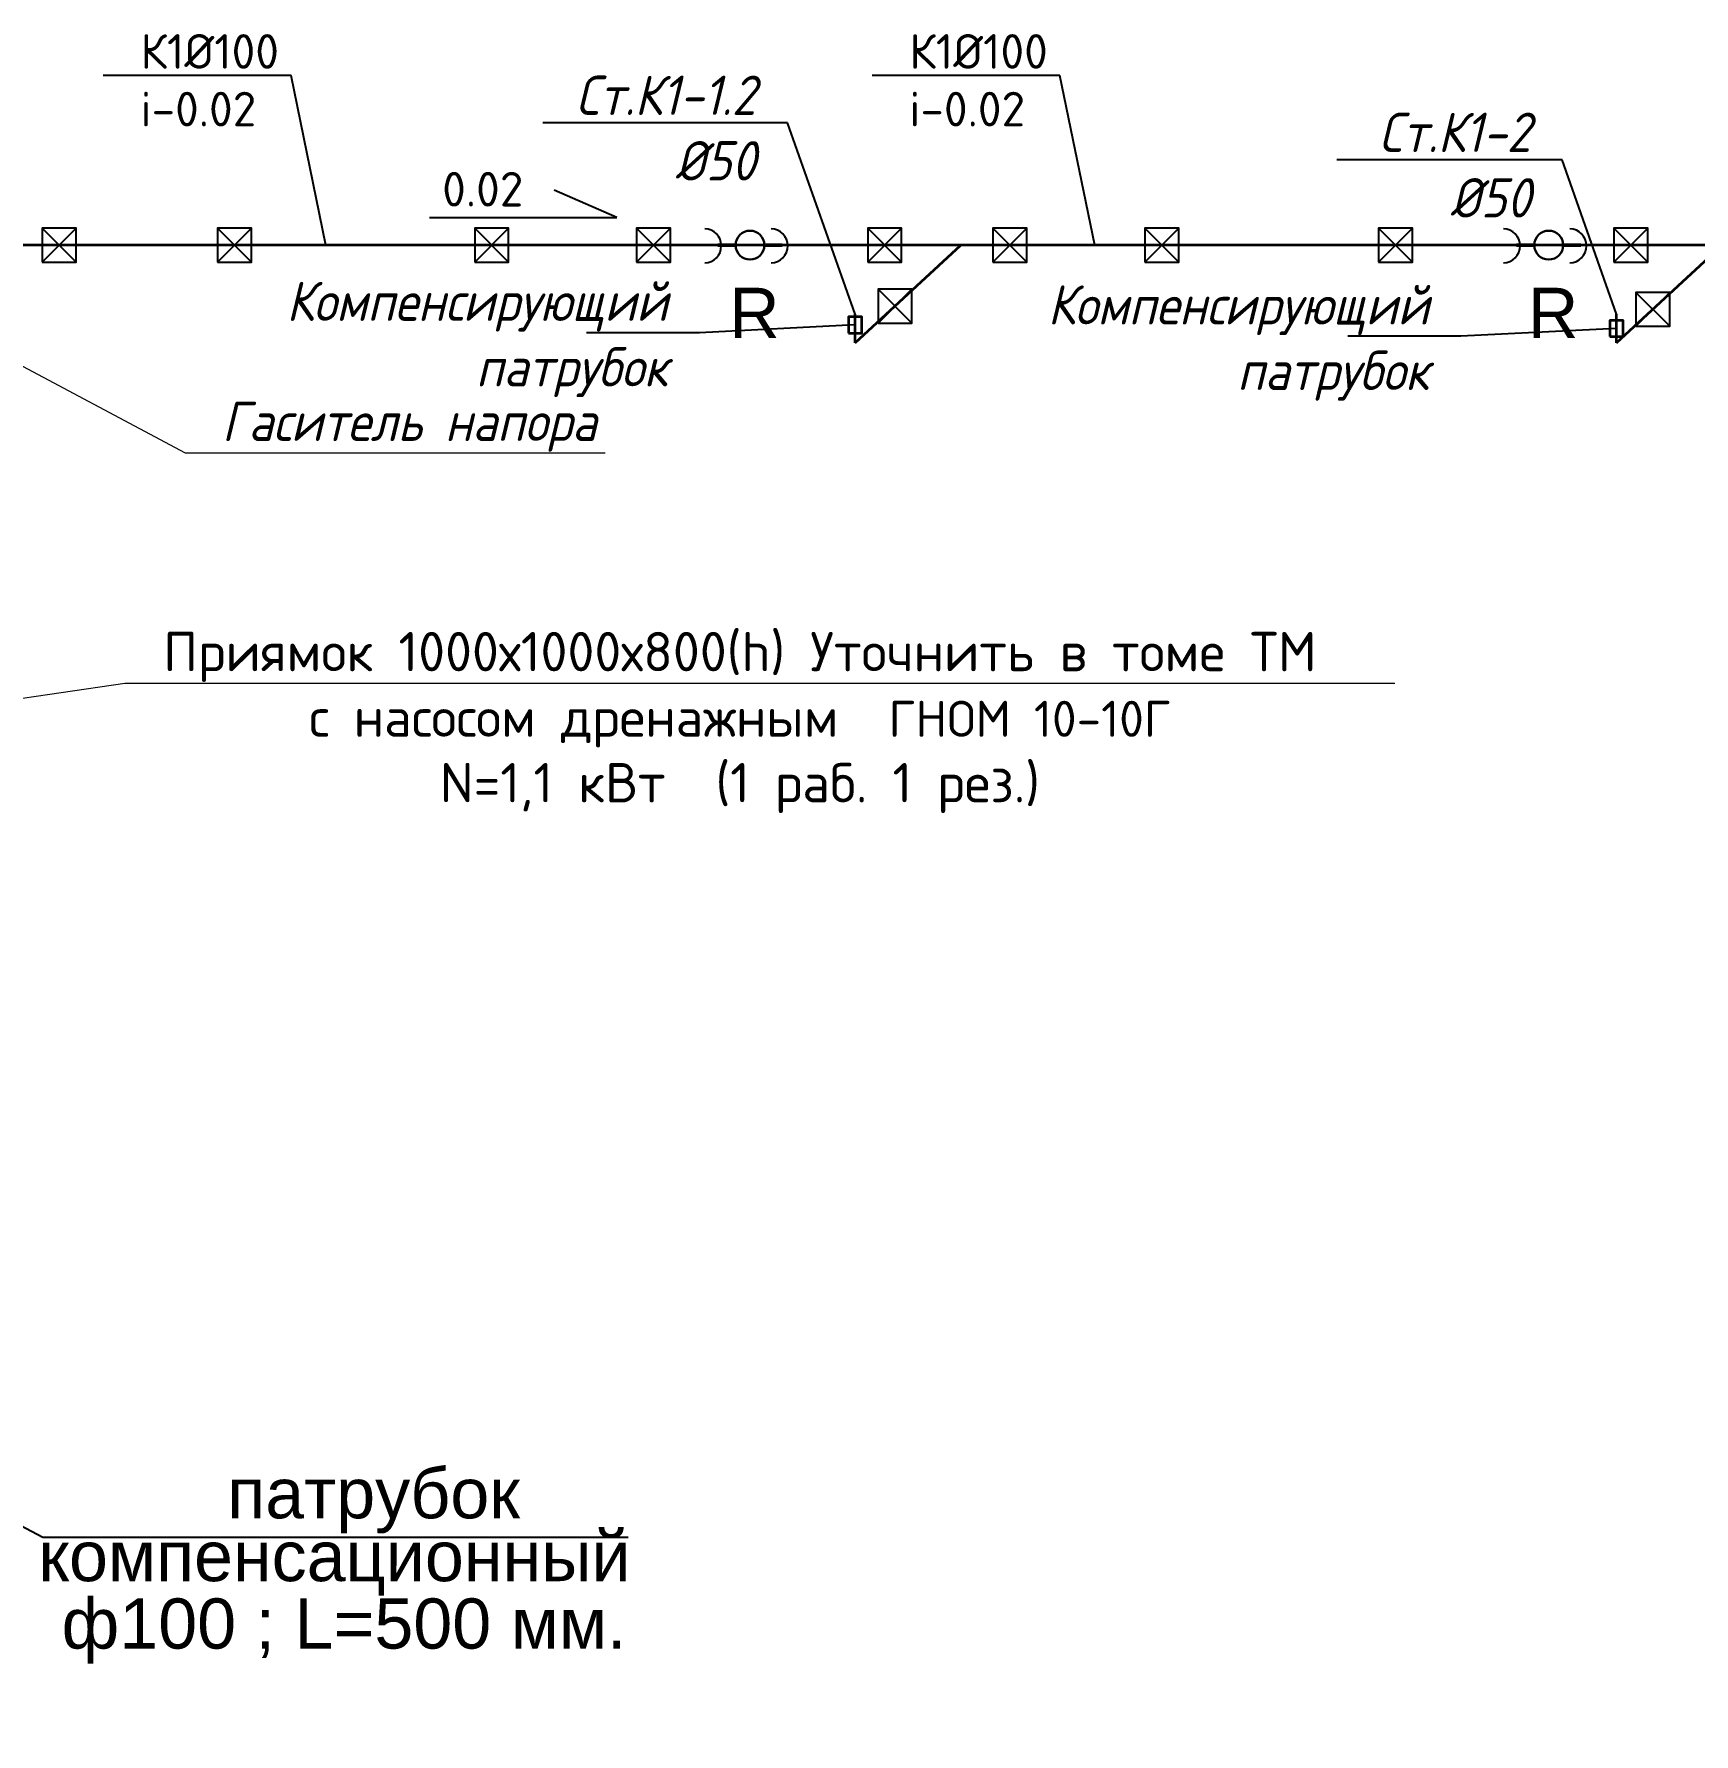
# Model space of a CAD drawing. Header units: millimetres. Extents: x -10178924 to 11692288, y -947381 to 58396.
# Drawn here: x -134998 to -124440, y 4602 to 15413 of the extents above; entities that cross this region are included whole.
import ezdxf
from ezdxf import colors
from ezdxf.entities.mleader import LeaderData, LeaderLine
from ezdxf.math import Vec2, Vec3

# ---------------------------------------------------------------- set-up
doc = ezdxf.new("R2010")
doc.units = ezdxf.units.MM
for name, color, linetype in [('!!!!!площадь', 210, 'Continuous'), ('_надписи канализация', 7, 'Continuous'), ('PDF _PDF _0', 7, 'Continuous'), ('PDF _PDF _ЗАЛИВКА', 7, 'Continuous'), ('ВК_Выноски', 7, 'Continuous')]:
    doc.layers.add(name, color=color, linetype=linetype)
for name, color, linetype, lineweight in [('_0', 7, 'Continuous', 25), ('PDF _Текст', 7, 'Continuous', 5), ('ВК_ К1', 24, 'Continuous', 35), ('К1ку', 244, 'Continuous', 35)]:
    doc.layers.add(name, color=color, linetype=linetype, lineweight=lineweight)
doc.styles.add('GOST 2.304', font='isocpeur.ttf')
doc.styles.add('ISOCPEUR', font='isocpeui.ttf', dxfattribs={"width": 0.9})
doc.styles.add('PDF ArialMT', font='arial.ttf')
doc.styles.add('ТЕКСТ', font='arial.ttf', dxfattribs={"height": 200})

# ---------------------------------------------------------------- blocks, each defined once
blk = doc.blocks.new('_None')

msp = doc.modelspace()

# ---------------------------------------------------------------- linework, layer by layer
for p, q in [((-131291.5, 14245.3), (-131688.5, 14420.7)), ((-134944.7, 14178.1, -2956.2), (-134729, 13962.6, -2956.2)), ((-134729, 14178.1, -2956.2), (-134944.7, 13962.6, -2956.2)), ((-133829.7, 14178.1, -2956.2), (-133614.1, 13962.6, -2956.2)), ((-133614.1, 14178.1, -2956.2), (-133829.7, 13962.6, -2956.2)), ((-132482.5, 14245.3), (-131291.5, 14245.3)), ((-132194.6, 14178.1, -2956.2), (-131978.9, 13962.6, -2956.2)), ((-131978.9, 14178.1, -2956.2), (-132194.6, 13962.6, -2956.2)), ((-131164.6, 14178.1, -2956.2), (-130949, 13962.6, -2956.2)), ((-130949, 14178.1, -2956.2), (-131164.6, 13962.6, -2956.2)), ((-129695.3, 14178.1, -2956.2), (-129479.6, 13962.6, -2956.2)), ((-129479.6, 14178.1, -2956.2), (-129695.3, 13962.6, -2956.2)), ((-128898.9, 14178.1, -2956.2), (-128683.3, 13962.6, -2956.2)), ((-128683.3, 14178.1, -2956.2), (-128898.9, 13962.6, -2956.2)), ((-127932.7, 14178.1, -2956.2), (-127717, 13962.6, -2956.2)), ((-127717, 14178.1, -2956.2), (-127932.7, 13962.6, -2956.2)), ((-126446.1, 14178.1, -2956.2), (-126230.5, 13962.6, -2956.2)), ((-126230.5, 14178.1, -2956.2), (-126446.1, 13962.6, -2956.2)), ((-124949, 14178.1, -2956.2), (-124733.4, 13962.6, -2956.2)), ((-124733.4, 14178.1, -2956.2), (-124949, 13962.6, -2956.2)), ((-129629.3, 13790.5, -2956.2), (-129413.7, 13575, -2956.2)), ((-129413.7, 13790.5, -2956.2), (-129629.3, 13575, -2956.2)), ((-124809.5, 13770.2, -2956.2), (-124593.8, 13554.7, -2956.2)), ((-124593.8, 13770.2, -2956.2), (-124809.5, 13554.7, -2956.2))]:
    msp.add_line(p, q)
at = {"elevation": -2956.2}
for points in [[(-134944.7, 13962.6), (-134729, 13962.6), (-134729, 14178.1), (-134944.7, 14178.1)], [(-133829.7, 13962.6), (-133614.1, 13962.6), (-133614.1, 14178.1), (-133829.7, 14178.1)], [(-132194.6, 13962.6), (-131978.9, 13962.6), (-131978.9, 14178.1), (-132194.6, 14178.1)], [(-131164.6, 13962.6), (-130949, 13962.6), (-130949, 14178.1), (-131164.6, 14178.1)], [(-129695.3, 13962.6), (-129479.6, 13962.6), (-129479.6, 14178.1), (-129695.3, 14178.1)], [(-128898.9, 13962.6), (-128683.3, 13962.6), (-128683.3, 14178.1), (-128898.9, 14178.1)], [(-127932.7, 13962.6), (-127717, 13962.6), (-127717, 14178.1), (-127932.7, 14178.1)], [(-126446.1, 13962.6), (-126230.5, 13962.6), (-126230.5, 14178.1), (-126446.1, 14178.1)], [(-124949, 13962.6), (-124733.4, 13962.6), (-124733.4, 14178.1), (-124949, 14178.1)], [(-129629.3, 13575), (-129413.7, 13575), (-129413.7, 13790.5), (-129629.3, 13790.5)], [(-124809.5, 13554.7), (-124593.8, 13554.7), (-124593.8, 13770.2), (-124809.5, 13770.2)]]:
    msp.add_lwpolyline(points, close=True, dxfattribs=at)
at = {"layer": 'PDF _PDF _0', "lineweight": 25}
msp.add_lwpolyline([(-131217.8, 5851.6), (-134940.6, 5851.6)], dxfattribs=at)
at = {"layer": 'PDF _PDF _ЗАЛИВКА', "lineweight": 50, "elevation": -2956.2}
for points in [[(-130527.4, 14070.3), (-130648.1, 14070.3)], [(-130585, 14070.3), (-130552.1, 14070.3)], [(-130360.1, 14070.3), (-130239.4, 14070.3)], [(-130302.5, 14070.3), (-130335.4, 14070.3)], [(-125447.2, 14070.3), (-125568, 14070.3)], [(-125504.9, 14070.3), (-125471.9, 14070.3)], [(-125279.9, 14070.3), (-125159.2, 14070.3)], [(-125222.3, 14070.3), (-125255.2, 14070.3)]]:
    msp.add_lwpolyline(points, dxfattribs=at)
at = {"layer": 'PDF _PDF _ЗАЛИВКА', "lineweight": 25, "elevation": -2956.2}
msp.add_lwpolyline([(-134940.6, 5851.6), (-137843.3, 7386.6)], dxfattribs=at)
at = {"layer": 'PDF _PDF _ЗАЛИВКА', "lineweight": 30}
for centre in [(-130443.7, 14070.3, -2956.2), (-130443.7, 14070.3, -2956.2), (-125363.6, 14070.3, -2956.2), (-125363.6, 14070.3, -2956.2)]:
    msp.add_circle(centre, 91.9, dxfattribs=at)
at = {"layer": 'PDF _PDF _ЗАЛИВКА', "lineweight": 25}
for centre in [(-130734.5, 14066.2, -2956.2), (-130312.1, 14066.2, -2956.2), (-125654.4, 14066.2, -2956.2), (-125231.9, 14066.2, -2956.2)]:
    msp.add_arc(centre, 108.4, 271.32255, 88.65978, dxfattribs=at)
at = {"layer": 'ВК_ К1'}
for p, q in [((-115691.8, 14070.3, -2956.2), (-137886.6, 14070.3, -2956.2)), ((-129774.8, 13448.7, -2956.2), (-129102, 14070.3, -2956.2)), ((-124932.9, 13448.7, -2956.2), (-124260.2, 14070.3, -2956.2))]:
    msp.add_line(p, q, dxfattribs=at)
at = {"layer": 'К1ку', "ltscale": 0.1}
for p, q in [((-129774.8, 13448.7, -2956.2), (-129774.8, 13632, -2956.2)), ((-124932.9, 13448.7, -2956.2), (-124932.9, 13632, -2956.2))]:
    msp.add_line(p, q, dxfattribs=at)
at = {"layer": 'К1ку', "ltscale": 0.1, "elevation": -2956.2}
for points in [[(-129817.2, 13511.4), (-129732.4, 13511.4), (-129732.4, 13614.8), (-129817.2, 13614.8)], [(-124975.4, 13488.7), (-124890.5, 13488.7), (-124890.5, 13592.1), (-124975.4, 13592.1)]]:
    msp.add_lwpolyline(points, close=True, dxfattribs=at)

# ---------------------------------------------------------------- texts
at = {"layer": '!!!!!площадь', "color": 0, "insert": (-131885, 14536, -2956.2), "char_height": 220, "attachment_point": 3, "style": 'GOST 2.304'}
msp.add_mtext('0.02', dxfattribs=at)
at = {"layer": 'PDF _Текст', "attachment_point": 4, "style": 'PDF ArialMT'}
for s, insert, char_height in [('R', (-130576.7, 13639.7), 318.9), ('R', (-125496.5, 13639.7), 318.9), ('патрубок', (-133768.4, 6085.3), 318.93), ('компенсационный', (-134970, 5687.5), 318.926), ('ф100 ; L=500 мм.', (-134821.9, 5256.8), 318.926)]:
    msp.add_mtext(s, dxfattribs=dict(at, insert=insert, char_height=char_height))

# ---------------------------------------------------------------- leaders
at = {"layer": '!!!!!площадь', "color": 0}
ml = msp.add_multileader_mtext('Standard', dxfattribs=at)
ml.set_content('К1%%C100\\Pi-0.02', style='GOST 2.304')
ml.set_leader_properties()
ml.set_arrow_properties(name='NONE')
ml.build(insert=Vec2(0, 0))
ml.multileader.update_dxf_attribs({"has_dogleg": 0, "text_left_attachment_type": 6, "text_right_attachment_type": 6, "dogleg_length": 0, "arrow_head_size": 250})
ctx = ml.context
ctx.base_point, ctx.char_height, ctx.arrow_head_size, ctx.landing_gap_size, ctx.plane_origin = Vec3(-134420.4, 15148.3, -2956.2), 220, 250, 100, Vec3(-132713.7, 13645.4, -2956.2)
ctx.left_attachment, ctx.right_attachment = 6, 6
notes = []
notes.append((ctx, [(1, (1, 1, 0), (-133362.4, 15148.3, -2956.2), (-1, 0), 0, [(0, [(-133141.5, 14070.3, -2956.2)], 0, [])])]))
ctx.mtext.insert, ctx.mtext.flow_direction = Vec3(-134320.4, 15412.3, -2956.2), 5
ml = msp.add_multileader_mtext('Standard', dxfattribs=at)
ml.set_content('К1%%C100\\Pi-0.02', style='GOST 2.304')
ml.set_leader_properties()
ml.set_arrow_properties(name='NONE')
ml.build(insert=Vec2(0, 0))
ml.multileader.update_dxf_attribs({"has_dogleg": 0, "text_left_attachment_type": 6, "text_right_attachment_type": 6, "dogleg_length": 0, "arrow_head_size": 250})
ctx = ml.context
ctx.base_point, ctx.char_height, ctx.arrow_head_size, ctx.landing_gap_size, ctx.plane_origin = Vec3(-129530.4, 15148.3, -2956.2), 220, 250, 100, Vec3(-127823.7, 13645.4, -2956.2)
ctx.left_attachment, ctx.right_attachment = 6, 6
notes.append((ctx, [(1, (1, 1, 0), (-128472.4, 15148.3, -2956.2), (-1, 0), 0, [(0, [(-128251.5, 14070.3, -2956.2)], 0, [])])]))
ctx.mtext.insert, ctx.mtext.flow_direction = Vec3(-129430.4, 15412.3, -2956.2), 5
at = {"layer": '_0'}
ml = msp.add_multileader_mtext('Standard', dxfattribs=at)
ml.set_content('\\A1;{\\fISOCPEUR|b0|i0|c204|p34;\\C256;Приямок \\fISOCPEUR|b0|i0|c0|p34;1000\\fISOCPEUR|b0|i0|c204|p34;х\\fISOCPEUR|b0|i0|c0|p34;1000\\fISOCPEUR|b0|i0|c204|p34;х\\fISOCPEUR|b0|i0|c0|p34;800(h)\\fISOCPEUR|b0|i0|c204|p34; Уточнить в томе ТМ\\fISOCPEUR|b0|i0|c0|p34;\\P\\fISOCPEUR|b0|i0|c204|p34;с насосом дренажным \\A0; \\H0.91667x;ГНОМ 10-10Г\\A1;\\H1.09091x; \\PN=1,1 кВт\\fISOCPEUR|b0|i0|c0|p34;  (1 \\fISOCPEUR|b0|i0|c204|p34;раб\\fISOCPEUR|b0|i0|c0|p34;. 1 \\fISOCPEUR|b0|i0|c204|p34;рез\\fISOCPEUR|b0|i0|c0|p34;.)}', color=1, style='ТЕКСТ')
ml.set_leader_properties(lineweight=13)
ml.set_arrow_properties(name='NONE')
ml.build(insert=Vec2(0, 0))
ml.multileader.update_dxf_attribs({"text_left_attachment_type": 6, "text_right_attachment_type": 6, "dogleg_length": 100, "arrow_head_size": 600, "scale": 100})
ctx = ml.context
ctx.base_point, ctx.scale, ctx.char_height, ctx.arrow_head_size, ctx.landing_gap_size, ctx.plane_origin = Vec3(-134220.6, 11285.5), 100, 250, 600, 0.18, Vec3(-112450.5, 116447.3)
ctx.left_attachment, ctx.right_attachment, ctx.text_align_type = 6, 6, 1
notes.append((ctx, [(0, (1, 1, 0), (-134420.6, 11285.5), (1, 0), 200, [(0, [(-135949.2, 11058.9)], 0, [])])]))
ctx.mtext.insert, ctx.mtext.alignment, ctx.mtext.flow_direction = Vec3(-130507.9, 11610.5), 2, 5
at = {"layer": '_надписи канализация', "lineweight": -2}
ml = msp.add_multileader_mtext('Standard', dxfattribs=at)
ml.set_content('\\A1;Гаситель напора', color=256, style='ISOCPEUR')
ml.set_leader_properties(lineweight=13)
ml.set_arrow_properties(name='NONE')
ml.build(insert=Vec2(0, 0))
ml.multileader.update_dxf_attribs({"text_left_attachment_type": 6, "text_right_attachment_type": 6, "dogleg_length": 100, "arrow_head_size": 300, "scale": 100})
ctx = ml.context
ctx.base_point, ctx.scale, ctx.char_height, ctx.arrow_head_size, ctx.landing_gap_size, ctx.plane_origin = Vec3(-133935.6, 12749.9), 100, 250, 300, 0.09, Vec3(-142698.1, 15081)
ctx.left_attachment, ctx.right_attachment, ctx.text_align_type = 6, 6, 1
notes.append((ctx, [(0, (1, 1, 0), (-134035.6, 12749.9), (1, 0), 100, [(1, [(-135708.9, 13639.6)], 0, [])])]))
ctx.mtext.insert, ctx.mtext.width, ctx.mtext.alignment, ctx.mtext.flow_direction = Vec3(-132610.5, 13074.9), 5926.326, 2, 5
ml = msp.add_multileader_mtext('Standard', dxfattribs=at)
ml.set_content('\\A1;Приямок{\\Fisocp3|c204; }800{\\fArial|b0|i0|c204|p34;х}800х800(h)\\P{\\fArial|b0|i0|c204|p34;с\\Fisocp3|c204; }насосом дренажным {\\A0;\\H0.91667x;ГНОМ 10-10\\A1;\\H1.09091x; \\PN=1,1 кВт \\P (1 раб)\\Fisocp3|c204; \\fISOCPEUR|b0|i0|c204|p34;(закрыть рифленым железом)}', color=256, style='ISOCPEUR')
ml.set_leader_properties(lineweight=13)
ml.set_arrow_properties(name='NONE')
ml.build(insert=Vec2(0, 0))
ml.multileader.update_dxf_attribs({"text_left_attachment_type": 6, "text_right_attachment_type": 6, "dogleg_length": 100, "arrow_head_size": 300, "scale": 100})
ctx = ml.context
ctx.base_point, ctx.scale, ctx.char_height, ctx.arrow_head_size, ctx.landing_gap_size, ctx.plane_origin = Vec3(-81834.3, 12117.1), 100, 250, 300, 0.09, Vec3(-80796.3, 12870.7)
ctx.left_attachment, ctx.right_attachment, ctx.text_align_type = 6, 6, 1
notes.append((ctx, [(1, (1, 1, 0), (-76379.4, 12117.1), (-1, 0), 100, [(1, [(-73807.1, 11110)], 0, [])])]))
ctx.mtext.insert, ctx.mtext.width, ctx.mtext.alignment, ctx.mtext.flow_direction = Vec3(-79404.5, 12442.1), 5926.326, 2, 5
at = {"layer": 'ВК_Выноски'}
ml = msp.add_multileader_mtext('Standard', dxfattribs=at)
ml.set_content('{\\W0.9;Ст.К1-1.2\\P%%C50  }', color=7, style='ISOCPEUR')
ml.set_leader_properties(color=7, linetype='ByLayer', lineweight=-1)
ml.set_arrow_properties(name='NONE')
ml.build(insert=Vec2(0, 0))
ml.multileader.update_dxf_attribs({"text_left_attachment_type": 6, "text_right_attachment_type": 6, "dogleg_length": 0.36, "arrow_head_size": 300})
ctx = ml.context
ctx.base_point, ctx.char_height, ctx.arrow_head_size, ctx.landing_gap_size, ctx.plane_origin = Vec3(-131791.7, 14848.4, -2956.2), 250, 300, 100, Vec3(-107113.9, -4944, -2956.2)
ctx.left_attachment, ctx.right_attachment, ctx.text_align_type = 6, 6, 2
notes.append((ctx, [(1, (1, 1, 0), (-130205.8, 14848.4, -2956.2), (-1, 0), 100.4, [(0, [(-129774.8, 13632, -2956.2)], 0, [])])]))
ctx.mtext.insert, ctx.mtext.width, ctx.mtext.alignment, ctx.mtext.flow_direction = Vec3(-130406.2, 15148.4, -2956.2), 2603.407, 3, 5
ml = msp.add_multileader_mtext('Standard', dxfattribs=at)
ml.set_content('{\\W0.9;Ст.К1-2  \\P%%C50 }', color=7, style='ISOCPEUR')
ml.set_leader_properties(color=7, linetype='ByLayer', lineweight=-1)
ml.set_arrow_properties(name='NONE')
ml.build(insert=Vec2(0, 0))
ml.multileader.update_dxf_attribs({"text_left_attachment_type": 6, "text_right_attachment_type": 6, "dogleg_length": 0.36, "arrow_head_size": 300})
ctx = ml.context
ctx.base_point, ctx.char_height, ctx.arrow_head_size, ctx.landing_gap_size, ctx.plane_origin = Vec3(-126676.7, 14612.9, -2956.2), 250, 300, 100, Vec3(-111498.1, -5395.3, -2956.2)
ctx.left_attachment, ctx.right_attachment, ctx.text_align_type = 6, 6, 2
notes.append((ctx, [(1, (1, 1, 0), (-125277.1, 14612.9, -2956.2), (-1, 0), 100.4, [(0, [(-124932.9, 13632, -2956.2)], 0, [])])]))
ctx.mtext.insert, ctx.mtext.width, ctx.mtext.alignment, ctx.mtext.flow_direction = Vec3(-125477.4, 14912.9, -2956.2), 2623.343, 3, 5
ml = msp.add_multileader_mtext('Standard', dxfattribs=at)
ml.set_content('{\\W0.9;Компенсирующий патрубок}', color=7, style='ISOCPEUR')
ml.set_leader_properties(color=7, linetype='ByLayer', lineweight=-1)
ml.set_arrow_properties(name='NONE')
ml.build(insert=Vec2(0, 0))
ml.multileader.update_dxf_attribs({"text_left_attachment_type": 6, "text_right_attachment_type": 6, "dogleg_length": 0.36, "arrow_head_size": 300})
ctx = ml.context
ctx.base_point, ctx.char_height, ctx.arrow_head_size, ctx.landing_gap_size, ctx.plane_origin = Vec3(-133465.5, 13513.6, -2956.2), 250, 300, 100, Vec3(-121267.5, -12429.8, -2956.2)
ctx.left_attachment, ctx.right_attachment, ctx.text_align_type = 6, 6, 2
notes.append((ctx, [(1, (1, 1, 0), (-130764.7, 13513.6, -2956.2), (-1, 0), 100.4, [(0, [(-129774.8, 13563.1, -2956.2)], 0, [])])]))
ctx.mtext.insert, ctx.mtext.width, ctx.mtext.alignment, ctx.mtext.flow_direction = Vec3(-130965, 13838.6, -2956.2), 513.532, 3, 5
ml = msp.add_multileader_mtext('Standard', dxfattribs=at)
ml.set_content('{\\W0.9;Компенсирующий патрубок}', color=7, style='ISOCPEUR')
ml.set_leader_properties(color=7, linetype='ByLayer', lineweight=-1)
ml.set_arrow_properties(name='NONE')
ml.build(insert=Vec2(0, 0))
ml.multileader.update_dxf_attribs({"text_left_attachment_type": 6, "text_right_attachment_type": 6, "dogleg_length": 0.36, "arrow_head_size": 300})
ctx = ml.context
ctx.base_point, ctx.char_height, ctx.arrow_head_size, ctx.landing_gap_size, ctx.plane_origin = Vec3(-128623.7, 13490.9, -2956.2), 250, 300, 100, Vec3(-116425.7, -12452.4, -2956.2)
ctx.left_attachment, ctx.right_attachment, ctx.text_align_type = 6, 6, 2
notes.append((ctx, [(1, (1, 1, 0), (-125922.8, 13490.9, -2956.2), (-1, 0), 100.4, [(0, [(-124932.9, 13540.4, -2956.2)], 0, [])])]))
ctx.mtext.insert, ctx.mtext.width, ctx.mtext.alignment, ctx.mtext.flow_direction = Vec3(-126123.2, 13815.9, -2956.2), 513.532, 3, 5
for ctx, leaders in notes:
    for number, flags, end, landing, length, lines in leaders:
        leader = LeaderData()
        leader.index, (leader.has_last_leader_line, leader.has_dogleg_vector, leader.attachment_direction) = number, flags
        leader.last_leader_point, leader.dogleg_vector, leader.dogleg_length = Vec3(end), Vec3(landing), length
        for number, points, colour, breaks in lines:
            line = LeaderLine()
            line.index, line.vertices, line.color, line.breaks = number, Vec3.list(points), colors.encode_raw_color(colour), breaks
            leader.lines.append(line)
        ctx.leaders.append(leader)

doc.saveas('drawing.dxf')
